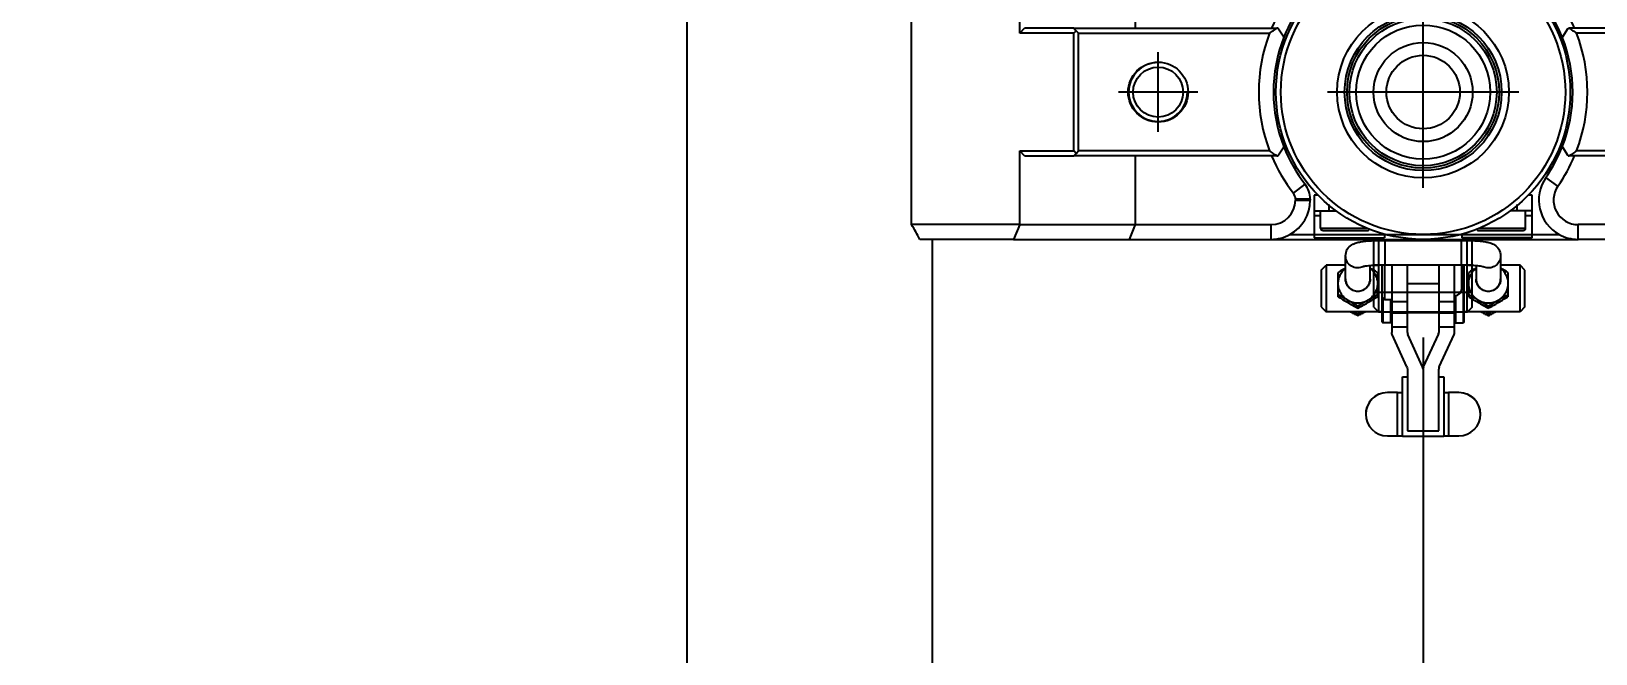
# Model space of a CAD drawing. Header units: millimetres. Extents: x -73584 to -37571, y -61249 to -50748.
# Drawn here: x -51817.9 to -51499.1, y -57511.3 to -57384.6 of the extents above; entities that cross this region are included whole.
import ezdxf

# ---------------------------------------------------------------- set-up
doc = ezdxf.new("R2010")
doc.units = ezdxf.units.MM
doc.header["$LTSCALE"] = 200
doc.header["$PDSIZE"] = -1
doc.linetypes.add('DOT_CENTER', pattern=[14, 12, -1, 0, -1])
doc.layers.add('1', color=7, linetype='Continuous')
doc.layers.add('DIM', color=3, linetype='Continuous')
doc.styles.add('TSSD_Dimension', font='tssdeng.shx', dxfattribs={"width": 0.7, "bigfont": 'hztxt.shx'})
doc.dimstyles.new('TSSD_20_20', dxfattribs={"dimtxt": 60, "dimasz": 20, "dimexe": 20, "dimexo": 50, "dimgap": 20, "dimtad": 1, "dimdec": 0, "dimzin": 0, "dimdsep": 46, "dimtxsty": 'TSSD_Dimension', "dimblk": 'ARCHTICK', "dimcen": 0, "dimdle": 20, "dimclrt": 7, "dimadec": 0, "dimazin": 0, "dimtfac": 1, "dimtdec": 0, "dimtix": 1, "dimtmove": 2, "dimatfit": 3, "dimfxl": 1, "dimtolj": 1, "dimtzin": 0, "dimarcsym": 0})

# ---------------------------------------------------------------- blocks, each defined once
blk = doc.blocks.new('23-D0469-A_CLAMP-HOOK_Absen-M2_9__126', base_point=(539.3, -493.66))
at = {"color": 7, "linetype": 'Continuous'}
for p, q in [((550.1, -473.66), (539.3, -473.66)), ((550.1, -474.66), (539.3, -474.66)), ((553.1, -473.66), (550.1, -473.66)), ((554.1, -474.66), (550.1, -474.66)), ((553.1, -473.66), (554.1, -474.66)), ((554.1, -474.66), (554.1, -492.66)), ((550.1, -492.66), (539.3, -492.66)), ((550.1, -493.66), (539.3, -493.66)), ((554.1, -492.66), (550.1, -492.66)), ((553.1, -493.66), (550.1, -493.66)), ((553.1, -493.66), (554.1, -492.66))]:
    blk.add_line(p, q, dxfattribs=at)
at = {"color": 140, "linetype": 'Continuous'}
for p, q in [((550.1, -473.66), (550.1, -474.66)), ((550.1, -474.66), (550.1, -492.66)), ((550.1, -493.66), (550.1, -492.66))]:
    blk.add_line(p, q, dxfattribs=at)
blk = doc.blocks.new('PH_23-CLAMP-HOOK__127', base_point=(539.3, -493.66))
blk.add_blockref('23-D0469-A_CLAMP-HOOK_Absen-M2_9__126', (539.3, -493.66))
blk = doc.blocks.new('23-D0475-B_SHIP_OUTRIGGER_STACKING_Absen__154', base_point=(479.3, -587.94))
at = {"color": 7, "linetype": 'Continuous'}
for p, q in [((482.3, -379.37), (482.3, -401.44)), ((482.3, -379.37), (536.3, -379.37)), ((536.3, -379.37), (536.3, -401.44)), ((479.3, -383.66), (479.3, -381.11)), ((539.3, -383.66), (539.3, -381.11)), ((479.3, -383.66), (479.3, -400.2)), ((539.3, -383.66), (539.3, -400.2)), ((479.3, -400.2), (482.3, -401.44)), ((479.3, -423.8), (479.3, -400.2)), ((482.3, -425.04), (482.3, -401.44)), ((496.3, -401.44), (482.3, -401.44)), ((496.3, -412.46), (496.3, -401.44)), ((536.3, -401.44), (522.3, -401.44)), ((522.3, -412.46), (522.3, -401.44)), ((536.3, -401.44), (539.3, -400.2)), ((536.3, -401.44), (536.3, -425.04)), ((539.3, -400.2), (539.3, -423.8)), ((496.3, -412.46), (496.3, -425.04)), ((496.3, -412.46), (497.3, -413.46)), ((496.3, -412.46), (522.3, -412.46)), ((497.3, -413.46), (497.3, -452.38)), ((497.3, -413.46), (521.3, -413.46)), ((522.3, -412.46), (521.3, -413.46)), ((521.3, -413.46), (521.3, -452.38)), ((522.3, -412.46), (522.3, -425.04)), ((479.3, -452.06), (479.3, -423.8)), ((482.3, -425.04), (479.3, -423.8)), ((539.3, -423.8), (536.3, -425.04)), ((539.3, -423.8), (539.3, -452.06)), ((482.3, -452.06), (482.3, -425.04)), ((482.3, -425.04), (496.3, -425.04)), ((496.3, -425.04), (496.3, -452.78)), ((522.3, -425.04), (522.3, -452.78)), ((522.3, -425.04), (536.3, -425.04)), ((536.3, -425.04), (536.3, -452.06)), ((479.3, -452.06), (479.3, -514.66)), ((539.3, -514.66), (539.3, -452.06)), ((480.3, -455.93), (480.3, -510.78)), ((496.3, -452.78), (496.3, -453.87)), ((496.3, -454.07), (496.3, -453.87)), ((498.14, -455.27), (496.3, -454.07)), ((522.3, -454.07), (520.47, -455.27)), ((522.3, -452.78), (522.3, -453.87)), ((522.3, -454.07), (522.3, -453.87)), ((538.3, -510.78), (538.3, -455.93)), ((487.3, -506.66), (487.48, -506.66)), ((531.13, -506.66), (531.3, -506.66)), ((487.3, -509.66), (487.48, -509.66)), ((531.13, -509.66), (531.3, -509.66)), ((498.14, -512.04), (496.3, -513.25)), ((496.3, -513.25), (496.3, -513.44)), ((522.3, -513.25), (520.47, -512.04)), ((522.3, -513.44), (522.3, -513.25)), ((479.3, -514.66), (479.3, -543.52)), ((482.3, -514.66), (482.3, -542.27)), ((496.3, -514.53), (496.3, -513.44)), ((496.3, -542.27), (496.3, -514.53)), ((497.3, -553.86), (497.3, -514.93)), ((521.3, -514.93), (521.3, -553.86)), ((522.3, -513.44), (522.3, -514.53)), ((522.3, -514.53), (522.3, -542.27)), ((536.3, -542.27), (536.3, -514.66)), ((539.3, -543.52), (539.3, -514.66)), ((479.3, -543.52), (482.3, -542.27)), ((479.3, -543.52), (479.3, -567.12)), ((482.3, -542.27), (482.3, -565.87)), ((496.3, -542.27), (482.3, -542.27)), ((496.3, -554.86), (496.3, -542.27)), ((536.3, -542.27), (522.3, -542.27)), ((522.3, -542.27), (522.3, -554.86)), ((539.3, -543.52), (536.3, -542.27)), ((536.3, -565.87), (536.3, -542.27)), ((539.3, -567.12), (539.3, -543.52)), ((496.3, -554.86), (496.8, -554.36)), ((497.3, -553.86), (496.8, -554.36)), ((497.3, -554.86), (496.8, -554.36)), ((521.3, -553.86), (497.3, -553.86)), ((521.8, -554.36), (521.3, -553.86)), ((521.8, -554.36), (521.3, -554.86)), ((521.8, -554.36), (522.3, -554.86)), ((496.3, -554.86), (496.3, -564.87)), ((521.3, -554.86), (497.3, -554.86)), ((497.3, -554.86), (497.3, -565.87)), ((521.3, -565.87), (521.3, -554.86)), ((522.3, -564.87), (522.3, -554.86)), ((479.3, -567.12), (482.3, -565.87)), ((479.3, -567.12), (479.3, -583.66)), ((482.3, -565.87), (482.3, -587.94)), ((497.3, -565.87), (482.3, -565.87)), ((497.3, -565.87), (496.3, -564.87)), ((522.3, -564.87), (521.3, -565.87)), ((536.3, -565.87), (521.3, -565.87)), ((536.3, -565.87), (536.3, -587.94)), ((536.3, -565.87), (539.3, -567.12)), ((539.3, -567.12), (539.3, -583.66)), ((479.3, -583.66), (479.3, -586.21)), ((539.3, -583.66), (539.3, -586.21)), ((536.3, -587.94), (482.3, -587.94))]:
    blk.add_line(p, q, dxfattribs=at)
at = {"color": 140, "linetype": 'Continuous'}
for p, q in [((482.3, -452.06), (479.3, -452.06)), ((539.3, -452.06), (536.3, -452.06)), ((490.16, -456.16), (491.88, -458.63)), ((528.45, -456.16), (526.73, -458.63)), ((487.3, -506.66), (487.3, -509.66)), ((487.48, -509.66), (487.48, -506.66)), ((531.13, -506.66), (531.13, -509.66)), ((531.3, -509.66), (531.3, -506.66)), ((490.56, -507.71), (488.71, -510.08)), ((529.9, -510.08), (528.05, -507.71)), ((479.3, -514.66), (482.3, -514.66)), ((536.3, -514.66), (539.3, -514.66))]:
    blk.add_line(p, q, dxfattribs=at)
at = {"color": 7, "linetype": 'Continuous'}
for centre, radius in [((509.3, -429.66), 6.1), ((509.3, -429.66), 5.1), ((509.3, -483.66), 17.5), ((509.3, -483.66), 15.5), ((509.3, -537.66), 6.1), ((509.3, -537.66), 5.1)]:
    blk.add_circle(centre, radius, dxfattribs=at)
for centre, radius, start, end in [((468.3, -358.66), 25, 296.1039, 304.0558), ((550.3, -358.66), 25, 235.9442, 243.8961), ((487.3, -452.06), 8, 180, 208.955), ((487.3, -452.06), 5, 180, 304.8499), ((509.3, -483.66), 33.5, 69.0098, 110.9902), ((531.3, -452.06), 5, 235.1501, 0), ((531.3, -452.06), 8, 331.045, 0), ((487.3, -452.06), 8, 208.955, 304.8499), ((509.3, -483.66), 33.5, 112.8338, 124.8499), ((509.3, -483.66), 30.5, 111.4707, 124.8499), ((509.3, -483.66), 30.5, 68.5293, 111.4707), ((509.3, -483.66), 30.5, 55.1501, 68.5293), ((509.3, -483.66), 33.5, 55.1501, 67.1662), ((531.3, -452.06), 8, 235.1501, 331.045), ((487.3, -514.66), 8, 90, 151.045), ((487.48, -511.66), 5, 52.0672, 90), ((531.13, -511.66), 5, 90, 127.9328), ((531.3, -514.66), 8, 28.955, 90), ((487.3, -514.66), 5, 90, 180), ((487.48, -511.66), 2, 52.0672, 90), ((509.3, -483.66), 33.5, 232.0672, 247.1662), ((509.3, -483.66), 30.5, 232.0672, 248.5293), ((509.3, -483.66), 30.5, 291.4707, 307.9328), ((509.3, -483.66), 33.5, 292.8338, 307.9328), ((531.13, -511.66), 2, 90, 127.9328), ((531.3, -514.66), 5, 0, 90), ((487.3, -514.66), 8, 151.045, 180), ((509.3, -483.66), 30.5, 248.5293, 291.4707), ((531.3, -514.66), 8, 0, 28.955), ((509.3, -483.66), 33.5, 249.0098, 290.9902), ((468.3, -608.66), 25, 55.9442, 63.8961), ((550.3, -608.66), 25, 116.1039, 124.0558)]:
    blk.add_arc(centre, radius, start, end, dxfattribs=at)
for points in [[(496.3, -453.87), (496.55, -453.5), (496.8, -453.12), (497.05, -452.75), (497.3, -452.38)], [(521.3, -452.38), (521.56, -452.75), (521.81, -453.12), (522.06, -453.49), (522.3, -453.87)], [(497.3, -514.93), (497.05, -514.56), (496.8, -514.19), (496.55, -513.82), (496.3, -513.44)], [(522.3, -513.44), (522.06, -513.82), (521.81, -514.19), (521.56, -514.56), (521.3, -514.93)]]:
    blk.add_spline(points, degree=3, dxfattribs=at)
at = {"layer": '1', "color": 1, "linetype": 'DOT_CENTER'}
for p, q in [((509.3, -421.56), (509.3, -437.76)), ((517.4, -429.66), (501.2, -429.66)), ((509.3, -464.16), (509.3, -503.16)), ((528.8, -483.66), (489.8, -483.66)), ((509.3, -529.56), (509.3, -545.76)), ((517.4, -537.66), (501.2, -537.66))]:
    blk.add_line(p, q, dxfattribs=at)
at = {"layer": '1', "color": 2, "linetype": 'Continuous'}
for centre in [(509.3, -429.66), (509.3, -537.66)]:
    blk.add_arc(centre, 6, 180, 90, dxfattribs=at)
blk = doc.blocks.new('23-D0489-B_TUBE-Ø50xS4-OUTRIGGER-0_8M_STACKING_Absen__161', base_point=(105.3, -633.66))
at = {"color": 7, "linetype": 'Continuous'}
for p, q in [((671.3, -583.66), (539.3, -583.66)), ((767.3, -633.66), (106.3, -633.66))]:
    blk.add_line(p, q, dxfattribs=at)
blk = doc.blocks.new('PH_23_KOLOM-OUTRIGGER-0_8m_STACKING_Absen_2__163', base_point=(-4.7, -638.66))
blk.add_blockref('23-D0489-B_TUBE-Ø50xS4-OUTRIGGER-0_8M_STACKING_Absen__161', (105.3, -633.66))
blk = doc.blocks.new('23-A0231-B_WELDING-ASSEMBLY_OUTRIGGER-0_8m_STACKING_Absen__173', base_point=(-4.7, -638.66))
for name, p in [('23-D0475-B_SHIP_OUTRIGGER_STACKING_Absen__154', (479.3, -587.94)), ('PH_23_KOLOM-OUTRIGGER-0_8m_STACKING_Absen_2__163', (-4.7, -638.66))]:
    blk.add_blockref(name, p)
blk = doc.blocks.new('23-A0226-B_OUTRIGGER-0_8m_STACKING_Absen__188', base_point=(-4.7, -694.14))
for name, p in [('23-A0231-B_WELDING-ASSEMBLY_OUTRIGGER-0_8m_STACKING_Absen__173', (-4.7, -638.66)), ('PH_23-CLAMP-HOOK__127', (539.3, -493.66))]:
    blk.add_blockref(name, p)
blk = doc.blocks.new('*U241')
at = {"rotation": 270.0000000000176}
blk.add_blockref('23-A0226-B_OUTRIGGER-0_8m_STACKING_Absen__188', (-210.26, 404.75), dxfattribs=at)
blk = doc.blocks.new('*U242')
at = {"layer": 'DIM', "color": 0, "linetype": 'ByBlock', "lineweight": -2, "transparency": 16777216}
blk.add_blockref('*U241', (3000, 0), dxfattribs=at)
blk = doc.blocks.new('_ArchTick')
at = {"color": 0, "linetype": 'ByBlock'}
blk.add_lwpolyline([(-0.707, -0.707, 0.5, 0.5, 0), (0.707, 0.707, 0.5, 0.5, 0)], format="xyseb", dxfattribs=at)
blk = doc.blocks.new('*D709')
at = {"layer": 'Defpoints', "color": 0, "transparency": 16777216}
for p in [(-52534.28, -57396.93), (-51534.28, -57396.93), (-51534.28, -57949.72)]:
    blk.add_point(p, dxfattribs=at)
at = {"layer": 'DIM', "color": 0, "lineweight": -2, "transparency": 16777216}
for p, q in [((-52534.28, -57446.93), (-52534.28, -57969.72)), ((-51534.28, -57446.93), (-51534.28, -57969.72)), ((-52554.28, -57949.72), (-51514.28, -57949.72))]:
    blk.add_line(p, q, dxfattribs=at)
at = {"layer": 'DIM', "color": 0, "lineweight": -2, "transparency": 16777216, "xscale": 20, "yscale": 20, "zscale": 20, "rotation": 180}
blk.add_blockref('_ArchTick', (-52534.28, -57949.72), dxfattribs=at)
at = {"layer": 'DIM', "color": 0, "lineweight": -2, "transparency": 16777216, "xscale": 20, "yscale": 20, "zscale": 20}
blk.add_blockref('_ArchTick', (-51534.28, -57949.72), dxfattribs=at)
at = {"layer": 'DIM', "color": 7, "transparency": 16777216, "insert": (-52034.28, -57898.57), "char_height": 60, "attachment_point": 5, "style": 'TSSD_Dimension'}
blk.add_mtext('\\A1;1000 [3\'-3 1/4"]', dxfattribs=at)
blk = doc.blocks.new('*D710')
at = {"layer": 'Defpoints', "color": 0, "transparency": 16777216}
for p in [(-51534.28, -57396.93), (-50534.28, -57396.93), (-50534.28, -57949.72)]:
    blk.add_point(p, dxfattribs=at)
at = {"layer": 'DIM', "color": 0, "lineweight": -2, "transparency": 16777216}
for p, q in [((-51534.28, -57446.93), (-51534.28, -57969.72)), ((-50534.28, -57446.93), (-50534.28, -57969.72)), ((-51554.28, -57949.72), (-50514.28, -57949.72))]:
    blk.add_line(p, q, dxfattribs=at)
at = {"layer": 'DIM', "color": 0, "lineweight": -2, "transparency": 16777216, "xscale": 20, "yscale": 20, "zscale": 20, "rotation": 180}
blk.add_blockref('_ArchTick', (-51534.28, -57949.72), dxfattribs=at)
at = {"layer": 'DIM', "color": 0, "lineweight": -2, "transparency": 16777216, "xscale": 20, "yscale": 20, "zscale": 20}
blk.add_blockref('_ArchTick', (-50534.28, -57949.72), dxfattribs=at)
at = {"layer": 'DIM', "color": 7, "transparency": 16777216, "insert": (-51034.28, -57898.57), "char_height": 60, "attachment_point": 5, "style": 'TSSD_Dimension'}
blk.add_mtext('\\A1;1000 [3\'-3 1/4"]', dxfattribs=at)
blk = doc.blocks.new('2203')
at = {"color": 7, "linetype": 'Continuous'}
for p, q in [((-55425.95, -57437.46), (-55425.95, -57446.16)), ((-55425.18, -57437.46), (-55425.95, -57437.46)), ((-55381.55, -57437.46), (-55382.33, -57437.46)), ((-55381.55, -57446.16), (-55381.55, -57437.46)), ((-55425.95, -57440.66), (-55421.47, -57440.66)), ((-55424.65, -57444.16), (-55424.65, -57440.66)), ((-55422.95, -57439.39), (-55422.95, -57440.66)), ((-55381.55, -57440.66), (-55386.04, -57440.66)), ((-55384.55, -57440.66), (-55384.55, -57439.39)), ((-55382.85, -57444.16), (-55382.85, -57440.66)), ((-55424.65, -57441.66), (-55425.95, -57441.66)), ((-55381.55, -57441.66), (-55382.85, -57441.66)), ((-55425.95, -57446.16), (-55411.65, -57446.16)), ((-55424.65, -57444.16), (-55415.03, -57444.16)), ((-55424.15, -57444.66), (-55415.15, -57444.66)), ((-55413.75, -57446.16), (-55413.75, -57446.71)), ((-55413.75, -57446.3), (-55413.34, -57446.7)), ((-55412.75, -57446.16), (-55412.75, -57446.67)), ((-55411.65, -57445.32), (-55411.65, -57446.16)), ((-55411.55, -57446.66), (-55411.55, -57451.66)), ((-55411.55, -57446.66), (-55395.95, -57446.66)), ((-55406.95, -57446.21), (-55406.95, -57446.66)), ((-55400.55, -57446.21), (-55400.55, -57446.66)), ((-55395.95, -57451.66), (-55395.95, -57446.66)), ((-55395.85, -57445.32), (-55395.85, -57446.16)), ((-55381.55, -57446.16), (-55395.85, -57446.16)), ((-55394.75, -57446.16), (-55394.75, -57446.67)), ((-55394.17, -57446.7), (-55393.75, -57446.3)), ((-55393.75, -57446.71), (-55393.75, -57446.16)), ((-55392.47, -57444.16), (-55382.85, -57444.16)), ((-55392.35, -57444.66), (-55383.35, -57444.66)), ((-55419.55, -57454.52), (-55419.55, -57449.8)), ((-55387.95, -57449.8), (-55387.95, -57454.52)), ((-55424.5, -57452.71), (-55423.5, -57451.71)), ((-55424.5, -57452.71), (-55424.5, -57460.21)), ((-55423.5, -57451.71), (-55423.5, -57461.21)), ((-55419.55, -57451.71), (-55423.5, -57451.71)), ((-55421.05, -57458.16), (-55421.05, -57453.19)), ((-55414.55, -57454.52), (-55414.55, -57451.77)), ((-55412.15, -57451.71), (-55413.57, -57451.71)), ((-55413.05, -57453.19), (-55413.05, -57458.16)), ((-55412.75, -57451.68), (-55412.75, -57451.71)), ((-55412.15, -57451.67), (-55412.15, -57463.26)), ((-55411.65, -57451.66), (-55411.65, -57458.71)), ((-55411.55, -57451.66), (-55395.95, -57451.66)), ((-55410.15, -57451.66), (-55410.15, -57465.45)), ((-55406.95, -57465.45), (-55406.95, -57451.66)), ((-55400.55, -57451.66), (-55400.55, -57465.45)), ((-55397.35, -57465.45), (-55397.35, -57451.66)), ((-55395.85, -57456.46), (-55395.85, -57451.66)), ((-55395.55, -57463.46), (-55395.55, -57451.66)), ((-55395.35, -57463.26), (-55395.35, -57451.67)), ((-55393.94, -57451.71), (-55395.35, -57451.71)), ((-55394.75, -57451.68), (-55394.75, -57451.71)), ((-55394.45, -57458.16), (-55394.45, -57453.19)), ((-55392.95, -57451.77), (-55392.95, -57454.52)), ((-55384, -57451.71), (-55387.95, -57451.71)), ((-55386.45, -57453.19), (-55386.45, -57458.16)), ((-55384, -57461.21), (-55384, -57451.71)), ((-55383, -57452.71), (-55384, -57451.71)), ((-55383, -57460.21), (-55383, -57452.71)), ((-55406.95, -57455.46), (-55400.55, -57455.46)), ((-55412.15, -57458.21), (-55411.65, -57458.71)), ((-55411.95, -57458.41), (-55411.95, -57463.46)), ((-55411.65, -57458.71), (-55410.15, -57458.71)), ((-55410.35, -57463.46), (-55410.35, -57458.71)), ((-55406.95, -57459.16), (-55410.15, -57459.16)), ((-55397.35, -57459.16), (-55400.55, -57459.16)), ((-55397.15, -57457.94), (-55397.15, -57463.46)), ((-55424.5, -57460.21), (-55423.5, -57461.21)), ((-55412.15, -57461.21), (-55423.5, -57461.21)), ((-55417.05, -57460.07), (-55417.05, -57460.45)), ((-55417.05, -57462.02), (-55417.05, -57461.64)), ((-55412.75, -57461.26), (-55412.81, -57461.21)), ((-55412.75, -57461.21), (-55412.75, -57461.26)), ((-55412.15, -57461.26), (-55412.75, -57461.26)), ((-55410.15, -57461.44), (-55406.95, -57461.44)), ((-55400.55, -57461.46), (-55406.95, -57461.46)), ((-55400.55, -57461.44), (-55397.35, -57461.44)), ((-55384, -57461.21), (-55395.35, -57461.21)), ((-55394.75, -57461.26), (-55395.35, -57461.26)), ((-55394.75, -57461.26), (-55394.7, -57461.21)), ((-55394.75, -57461.26), (-55394.75, -57461.21)), ((-55390.45, -57460.07), (-55390.45, -57460.45)), ((-55390.45, -57462.02), (-55390.45, -57461.64)), ((-55383, -57460.21), (-55384, -57461.21)), ((-55412.15, -57463.26), (-55411.95, -57463.46)), ((-55410.35, -57463.46), (-55411.95, -57463.46)), ((-55410.15, -57463.26), (-55410.35, -57463.46)), ((-55410.15, -57464.25), (-55406.95, -57464.25)), ((-55407.04, -57472.46), (-55410.06, -57465.87)), ((-55406.86, -57465.81), (-55406.86, -57465.87)), ((-55403.84, -57472.4), (-55406.86, -57465.81)), ((-55403.84, -57472.46), (-55406.86, -57465.87)), ((-55403.66, -57472.4), (-55400.64, -57465.81)), ((-55403.66, -57472.46), (-55400.64, -57465.87)), ((-55400.64, -57465.87), (-55400.64, -57465.81)), ((-55400.55, -57464.25), (-55397.35, -57464.25)), ((-55400.46, -57472.46), (-55397.44, -57465.87)), ((-55397.35, -57463.26), (-55397.15, -57463.46)), ((-55397.15, -57463.46), (-55395.55, -57463.46)), ((-55395.35, -57463.26), (-55395.55, -57463.46)), ((-55403.84, -57472.46), (-55403.84, -57472.4)), ((-55403.66, -57472.4), (-55403.66, -57472.46)), ((-55407.95, -57486.52), (-55407.95, -57474.48)), ((-55407.95, -57474.48), (-55406.95, -57474.48)), ((-55406.95, -57472.87), (-55406.95, -57485.43)), ((-55400.55, -57485.43), (-55400.55, -57472.87)), ((-55400.55, -57474.48), (-55399.55, -57474.48)), ((-55399.55, -57474.48), (-55399.55, -57486.52)), ((-55408.95, -57477.68), (-55411.04, -57477.68)), ((-55408.95, -57486.5), (-55408.95, -57477.68)), ((-55398.55, -57477.68), (-55398.55, -57486.5)), ((-55396.46, -57477.68), (-55398.55, -57477.68)), ((-55411.04, -57486.5), (-55408.95, -57486.5)), ((-55408.95, -57486.5), (-55407.99, -57486.5)), ((-55407.99, -57486.5), (-55407.95, -57486.5)), ((-55407.95, -57486.52), (-55407.95, -57486.58)), ((-55407.95, -57486.52), (-55399.55, -57486.52)), ((-55407.95, -57486.58), (-55399.55, -57486.58)), ((-55400.55, -57485.52), (-55406.95, -57485.52)), ((-55399.55, -57486.5), (-55399.52, -57486.5)), ((-55399.55, -57486.58), (-55399.55, -57486.52)), ((-55399.52, -57486.5), (-55398.55, -57486.5)), ((-55398.55, -57486.5), (-55396.46, -57486.5))]:
    blk.add_line(p, q, dxfattribs=at)
for radius in [30, 29, 16, 15, 13.66, 10.09, 7.49]:
    blk.add_circle((-55403.75, -57416.46), radius, dxfattribs=at)
for centre, radius, start, end in [((-55424.15, -57444.16), 0.5, 180, 270), ((-55415.15, -57444.16), 0.5, 270, 342.8474), ((-55392.35, -57444.16), 0.5, 197.1521, 270), ((-55383.35, -57444.16), 0.5, 270, 360), ((-55374.44, -57529.29), 89.24, 120.3686, 121.4911), ((-55417.05, -57449.77), 2.51, 296.7762, 300.2735), ((-55456.4, -57523.83), 82.88, 58.4657, 59.6744), ((-55347.84, -57529.29), 89.24, 120.3686, 121.4911), ((-55390.46, -57449.77), 2.51, 239.6907, 243.0587), ((-55390.46, -57449.78), 2.5, 243.0595, 244.4324), ((-55429.8, -57523.83), 82.88, 58.4657, 59.6744), ((-55417.11, -57454.52), 2.45, 180.0001, 180.6793), ((-55417.11, -57454.58), 2.45, 179.3207, 179.9998), ((-55417, -57454.52), 2.45, 359.3207, 359.9998), ((-55417, -57454.58), 2.45, 0.0001, 0.6793), ((-55397.35, -57456.46), 1.5, 270, 360), ((-55390.51, -57454.52), 2.45, 180.0001, 180.6793), ((-55390.51, -57454.58), 2.45, 179.3207, 179.9998), ((-55390.4, -57454.52), 2.45, 359.3207, 359.9998), ((-55390.4, -57454.58), 2.45, 0.0001, 0.6793), ((-55417.05, -57455.4), 4.02, 240.1829, 270.0097), ((-55417.05, -57455.4), 4.02, 269.9902, 299.817), ((-55454.42, -57390.5), 79.31, 298.1077, 299.7587), ((-55375.69, -57527.74), 79.31, 118.1077, 119.7587), ((-55390.45, -57455.4), 4.02, 240.1829, 270.0097), ((-55390.45, -57455.4), 4.02, 269.9902, 299.817), ((-55427.82, -57390.5), 79.31, 298.1077, 299.7587), ((-55349.09, -57527.74), 79.31, 118.1077, 119.7587), ((-55382.19, -57396.53), 74.19, 240.6719, 241.2348), ((-55374.83, -57383.05), 89.55, 241.2542, 241.8656), ((-55469.03, -57546.54), 99.55, 58.5258, 59.0021), ((-55367.17, -57543.08), 95.51, 120.9879, 121.4843), ((-55457.48, -57386.38), 85.76, 298.1209, 298.7592), ((-55451.32, -57397.6), 72.96, 298.7576, 299.3301), ((-55355.59, -57396.53), 74.19, 240.6719, 241.2348), ((-55348.23, -57383.05), 89.55, 241.2542, 241.8656), ((-55442.43, -57546.54), 99.55, 58.5258, 59.0021), ((-55340.57, -57543.08), 95.51, 120.9879, 121.4843), ((-55430.88, -57386.38), 85.76, 298.1209, 298.7592), ((-55424.72, -57397.6), 72.96, 298.7576, 299.3301), ((-55404.75, -57472.82), 0.996, 359.9977, 24.6234), ((-55402.76, -57472.82), 0.996, 155.3767, 180.0022), ((-55411.04, -57482.09), 4.41, 90, 270), ((-55411.04, -57482.08), 4.41, 114.3758, 180), ((-55396.46, -57482.09), 4.41, 270, 90), ((-55396.46, -57482.08), 4.41, 359.9999, 65.6241)]:
    blk.add_arc(centre, radius, start, end, dxfattribs=at)
for centre, major_axis, ratio, start_param, end_param in [((-55405.95, -57465.39), (-1, 0), 0.999601, 0.058707, 0.428871), ((-55401.55, -57465.39), (-1, 0), 0.999601, 2.712907, 2.998171), ((-55411.04, -57481.97), (-4.41, 0), 0.972889, -1.570703, -1.145265), ((-55408.95, -57477.61), (-1, 0), 0.073553, 1.570797, 3.141593), ((-55398.55, -57477.61), (-1, 0), 0.073553, 0, 1.570797), ((-55396.46, -57481.97), (-4.41, 0), 0.972889, -1.996141, -1.570703)]:
    blk.add_ellipse(centre, major_axis=major_axis, ratio=ratio, start_param=start_param, end_param=end_param, dxfattribs=at)
for points, knots in [([(-55419.55, -57449.8), (-55419.55, -57449.34), (-55419.31, -57448.45), (-55418.42, -57447.56), (-55417.43, -57447.15), (-55416.08, -57446.87), (-55414.13, -57446.71), (-55412.47, -57446.66), (-55411.55, -57446.66)], [0, 0, 0, 0, 0.14298, 0.276781, 0.381979, 0.476654, 0.711015, 1, 1, 1, 1]), ([(-55395.95, -57446.66), (-55395.04, -57446.66), (-55393.38, -57446.71), (-55391.42, -57446.87), (-55390.07, -57447.15), (-55389.08, -57447.56), (-55388.2, -57448.45), (-55387.95, -57449.34), (-55387.95, -57449.8)], [0, 0, 0, 0, 0.289044, 0.523414, 0.618114, 0.723319, 0.857054, 1, 1, 1, 1]), ([(-55415.92, -57452.01), (-55416.3, -57452.2), (-55417.16, -57452.39), (-55418.42, -57452.01), (-55419.33, -57451.07), (-55419.55, -57450.21), (-55419.55, -57449.8)], [0, 0, 0, 0, 0.250591, 0.501117, 0.750911, 1, 1, 1, 1]), ([(-55387.95, -57449.8), (-55387.95, -57450.12), (-55388.08, -57450.77), (-55388.64, -57451.6), (-55389.47, -57452.15), (-55390.13, -57452.28), (-55390.45, -57452.28)], [0, 0, 0, 0, 0.249227, 0.498898, 0.749215, 1, 1, 1, 1]), ([(-55421.05, -57455.44), (-55421.05, -57455.15), (-55420.99, -57454.55), (-55420.69, -57453.71), (-55420.21, -57452.95), (-55419.79, -57452.53), (-55419.56, -57452.35)], [0, 0, 0, 0, 0.249644, 0.499445, 0.749541, 1, 1, 1, 1]), ([(-55415.95, -57451.96), (-55415.95, -57451.96), (-55415.97, -57451.96), (-55415.93, -57451.95), (-55415.88, -57451.94), (-55415.75, -57451.91), (-55415.49, -57451.87), (-55415.08, -57451.82), (-55414.51, -57451.76), (-55413.85, -57451.72), (-55413.12, -57451.69), (-55412.35, -57451.66), (-55411.82, -57451.66), (-55411.55, -57451.66)], [0, 0, 0, 0, 0.003887, 0.005249, 0.020999, 0.050456, 0.090664, 0.196257, 0.327896, 0.479196, 0.644869, 0.820114, 1, 1, 1, 1]), ([(-55414.55, -57452.35), (-55414.32, -57452.53), (-55413.89, -57452.95), (-55413.42, -57453.71), (-55413.12, -57454.55), (-55413.05, -57455.15), (-55413.05, -57455.44)], [0, 0, 0, 0, 0.250459, 0.500555, 0.750356, 1, 1, 1, 1]), ([(-55395.95, -57451.66), (-55395.47, -57451.66), (-55394.54, -57451.68), (-55393.27, -57451.74), (-55392.29, -57451.83), (-55391.75, -57451.91), (-55391.56, -57451.96)], [0, 0, 0, 0, 0.329795, 0.629821, 0.868583, 1, 1, 1, 1]), ([(-55394.45, -57455.44), (-55394.45, -57455.15), (-55394.39, -57454.55), (-55394.09, -57453.71), (-55393.61, -57452.95), (-55393.19, -57452.53), (-55392.96, -57452.35)], [0, 0, 0, 0, 0.249644, 0.499445, 0.749541, 1, 1, 1, 1]), ([(-55387.95, -57452.35), (-55387.72, -57452.53), (-55387.29, -57452.95), (-55386.82, -57453.71), (-55386.52, -57454.55), (-55386.45, -57455.15), (-55386.45, -57455.44)], [0, 0, 0, 0, 0.250459, 0.500555, 0.750356, 1, 1, 1, 1]), ([(-55419.05, -57458.89), (-55419.35, -57458.71), (-55419.91, -57458.29), (-55420.56, -57457.45), (-55420.96, -57456.49), (-55421.05, -57455.79), (-55421.05, -57455.44)], [0, 0, 0, 0, 0.250572, 0.500707, 0.750463, 1, 1, 1, 1]), ([(-55419.55, -57454.55), (-55419.55, -57454.87), (-55419.41, -57455.52), (-55418.85, -57456.33), (-55418.03, -57456.88), (-55417.05, -57457.07), (-55416.08, -57456.88), (-55415.25, -57456.33), (-55414.69, -57455.52), (-55414.56, -57454.87), (-55414.55, -57454.55)], [0, 0, 0, 0, 0.124625, 0.249458, 0.374612, 0.499994, 0.625375, 0.750533, 0.875371, 1, 1, 1, 1]), ([(-55414.55, -57454.58), (-55414.55, -57454.9), (-55414.68, -57455.56), (-55415.24, -57456.38), (-55416.07, -57456.93), (-55417.05, -57457.13), (-55418.03, -57456.93), (-55418.87, -57456.38), (-55419.42, -57455.56), (-55419.55, -57454.9), (-55419.55, -57454.58)], [0, 0, 0, 0, 0.124619, 0.249451, 0.374607, 0.499994, 0.62538, 0.750539, 0.875377, 1, 1, 1, 1]), ([(-55413.05, -57455.44), (-55413.05, -57455.79), (-55413.15, -57456.49), (-55413.55, -57457.45), (-55414.19, -57458.29), (-55414.75, -57458.71), (-55415.05, -57458.89)], [0, 0, 0, 0, 0.249537, 0.499293, 0.749428, 1, 1, 1, 1]), ([(-55392.45, -57458.89), (-55392.75, -57458.71), (-55393.31, -57458.29), (-55393.96, -57457.45), (-55394.36, -57456.49), (-55394.45, -57455.79), (-55394.45, -57455.44)], [0, 0, 0, 0, 0.250572, 0.500707, 0.750463, 1, 1, 1, 1]), ([(-55392.95, -57454.55), (-55392.95, -57454.87), (-55392.81, -57455.52), (-55392.25, -57456.33), (-55391.43, -57456.88), (-55390.45, -57457.07), (-55389.48, -57456.88), (-55388.65, -57456.33), (-55388.09, -57455.52), (-55387.96, -57454.87), (-55387.95, -57454.55)], [0, 0, 0, 0, 0.124625, 0.249458, 0.374612, 0.499994, 0.625375, 0.750533, 0.875371, 1, 1, 1, 1]), ([(-55387.95, -57454.58), (-55387.95, -57454.9), (-55388.08, -57455.56), (-55388.64, -57456.38), (-55389.47, -57456.93), (-55390.45, -57457.13), (-55391.43, -57456.93), (-55392.27, -57456.38), (-55392.82, -57455.56), (-55392.95, -57454.9), (-55392.95, -57454.58)], [0, 0, 0, 0, 0.124619, 0.249451, 0.374607, 0.499994, 0.62538, 0.750539, 0.875377, 1, 1, 1, 1]), ([(-55386.45, -57455.44), (-55386.45, -57455.79), (-55386.55, -57456.49), (-55386.95, -57457.45), (-55387.59, -57458.29), (-55388.15, -57458.71), (-55388.45, -57458.89)], [0, 0, 0, 0, 0.249537, 0.499293, 0.749428, 1, 1, 1, 1]), ([(-55419.05, -57458.89), (-55419.22, -57458.79), (-55419.88, -57458.41), (-55420.55, -57458.05), (-55421.05, -57457.78)], [0, 0, 0, 0, 0.25517, 1, 1, 1, 1]), ([(-55421.05, -57458.16), (-55420.89, -57458.26), (-55420.23, -57458.66), (-55419.56, -57459.06), (-55419.05, -57459.35)], [0, 0, 0, 0, 0.247129, 1, 1, 1, 1]), ([(-55417.05, -57460.07), (-55417.22, -57459.97), (-55417.88, -57459.57), (-55418.55, -57459.18), (-55419.05, -57458.89)], [0, 0, 0, 0, 0.247129, 1, 1, 1, 1]), ([(-55419.05, -57459.35), (-55418.88, -57459.44), (-55418.22, -57459.82), (-55417.55, -57460.19), (-55417.05, -57460.45)], [0, 0, 0, 0, 0.25517, 1, 1, 1, 1]), ([(-55415.05, -57458.89), (-55415.22, -57458.98), (-55415.89, -57459.37), (-55416.56, -57459.77), (-55417.05, -57460.07)], [0, 0, 0, 0, 0.251876, 1, 1, 1, 1]), ([(-55415.05, -57459.35), (-55414.88, -57459.25), (-55414.21, -57458.86), (-55413.55, -57458.46), (-55413.05, -57458.16)], [0, 0, 0, 0, 0.251876, 1, 1, 1, 1]), ([(-55392.45, -57458.89), (-55392.62, -57458.79), (-55393.28, -57458.41), (-55393.95, -57458.05), (-55394.45, -57457.78)], [0, 0, 0, 0, 0.25517, 1, 1, 1, 1]), ([(-55394.45, -57458.16), (-55394.29, -57458.26), (-55393.63, -57458.66), (-55392.96, -57459.06), (-55392.45, -57459.35)], [0, 0, 0, 0, 0.247129, 1, 1, 1, 1]), ([(-55390.45, -57460.07), (-55390.62, -57459.97), (-55391.28, -57459.57), (-55391.95, -57459.18), (-55392.45, -57458.89)], [0, 0, 0, 0, 0.247129, 1, 1, 1, 1]), ([(-55392.45, -57459.35), (-55392.28, -57459.44), (-55391.62, -57459.82), (-55390.95, -57460.19), (-55390.45, -57460.45)], [0, 0, 0, 0, 0.25517, 1, 1, 1, 1]), ([(-55388.45, -57458.89), (-55388.62, -57458.98), (-55389.29, -57459.37), (-55389.96, -57459.77), (-55390.45, -57460.07)], [0, 0, 0, 0, 0.251876, 1, 1, 1, 1]), ([(-55388.45, -57459.35), (-55388.28, -57459.25), (-55387.61, -57458.86), (-55386.95, -57458.46), (-55386.45, -57458.16)], [0, 0, 0, 0, 0.251876, 1, 1, 1, 1])]:
    blk.add_open_spline(points, degree=3, knots=knots, dxfattribs=at)
for points in [[(-55390.45, -57452.28), (-55390.82, -57452.28), (-55391.2, -57452.19), (-55391.54, -57452.03)], [(-55410.06, -57465.87), (-55410.12, -57465.74), (-55410.15, -57465.59), (-55410.15, -57465.45)], [(-55406.95, -57465.45), (-55406.95, -57465.59), (-55406.92, -57465.74), (-55406.86, -57465.87)], [(-55400.64, -57465.87), (-55400.58, -57465.74), (-55400.55, -57465.59), (-55400.55, -57465.45)], [(-55397.44, -57465.87), (-55397.38, -57465.74), (-55397.35, -57465.59), (-55397.35, -57465.45)], [(-55407.04, -57472.46), (-55406.98, -57472.59), (-55406.95, -57472.73), (-55406.95, -57472.87)], [(-55403.84, -57472.46), (-55403.78, -57472.59), (-55403.75, -57472.73), (-55403.75, -57472.87)], [(-55403.66, -57472.46), (-55403.72, -57472.59), (-55403.75, -57472.73), (-55403.75, -57472.87)], [(-55400.46, -57472.46), (-55400.52, -57472.59), (-55400.55, -57472.73), (-55400.55, -57472.87)]]:
    blk.add_open_spline(points, degree=3, dxfattribs=at)

msp = doc.modelspace()

# ---------------------------------------------------------------- block references
at = {"layer": 'DIM', "color": 3}
for name, p in [('*U242', (-54534.506, -57287.681)), ('2203', (3869.475, 19.529))]:
    msp.add_blockref(name, p, dxfattribs=at)

# ---------------------------------------------------------------- dimensions: what is measured, and where the dimension line sits
at = {"layer": 'DIM'}
for base, p1, p2, picture, middle in [((-51534.278, -57949.722), (-52534.278, -57396.931), (-51534.278, -57396.931), '*D709', (-52034.278, -57898.568)), ((-50534.278, -57949.722), (-51534.278, -57396.931), (-50534.278, -57396.931), '*D710', (-51034.278, -57898.568))]:
    dim = msp.add_linear_dim(base=base, p1=p1, p2=p2, dimstyle='TSSD_20_20', dxfattribs=at)
    dim.commit()
    dim.dimension.update_dxf_attribs({"geometry": picture, "text_midpoint": middle})

doc.saveas('drawing.dxf')
